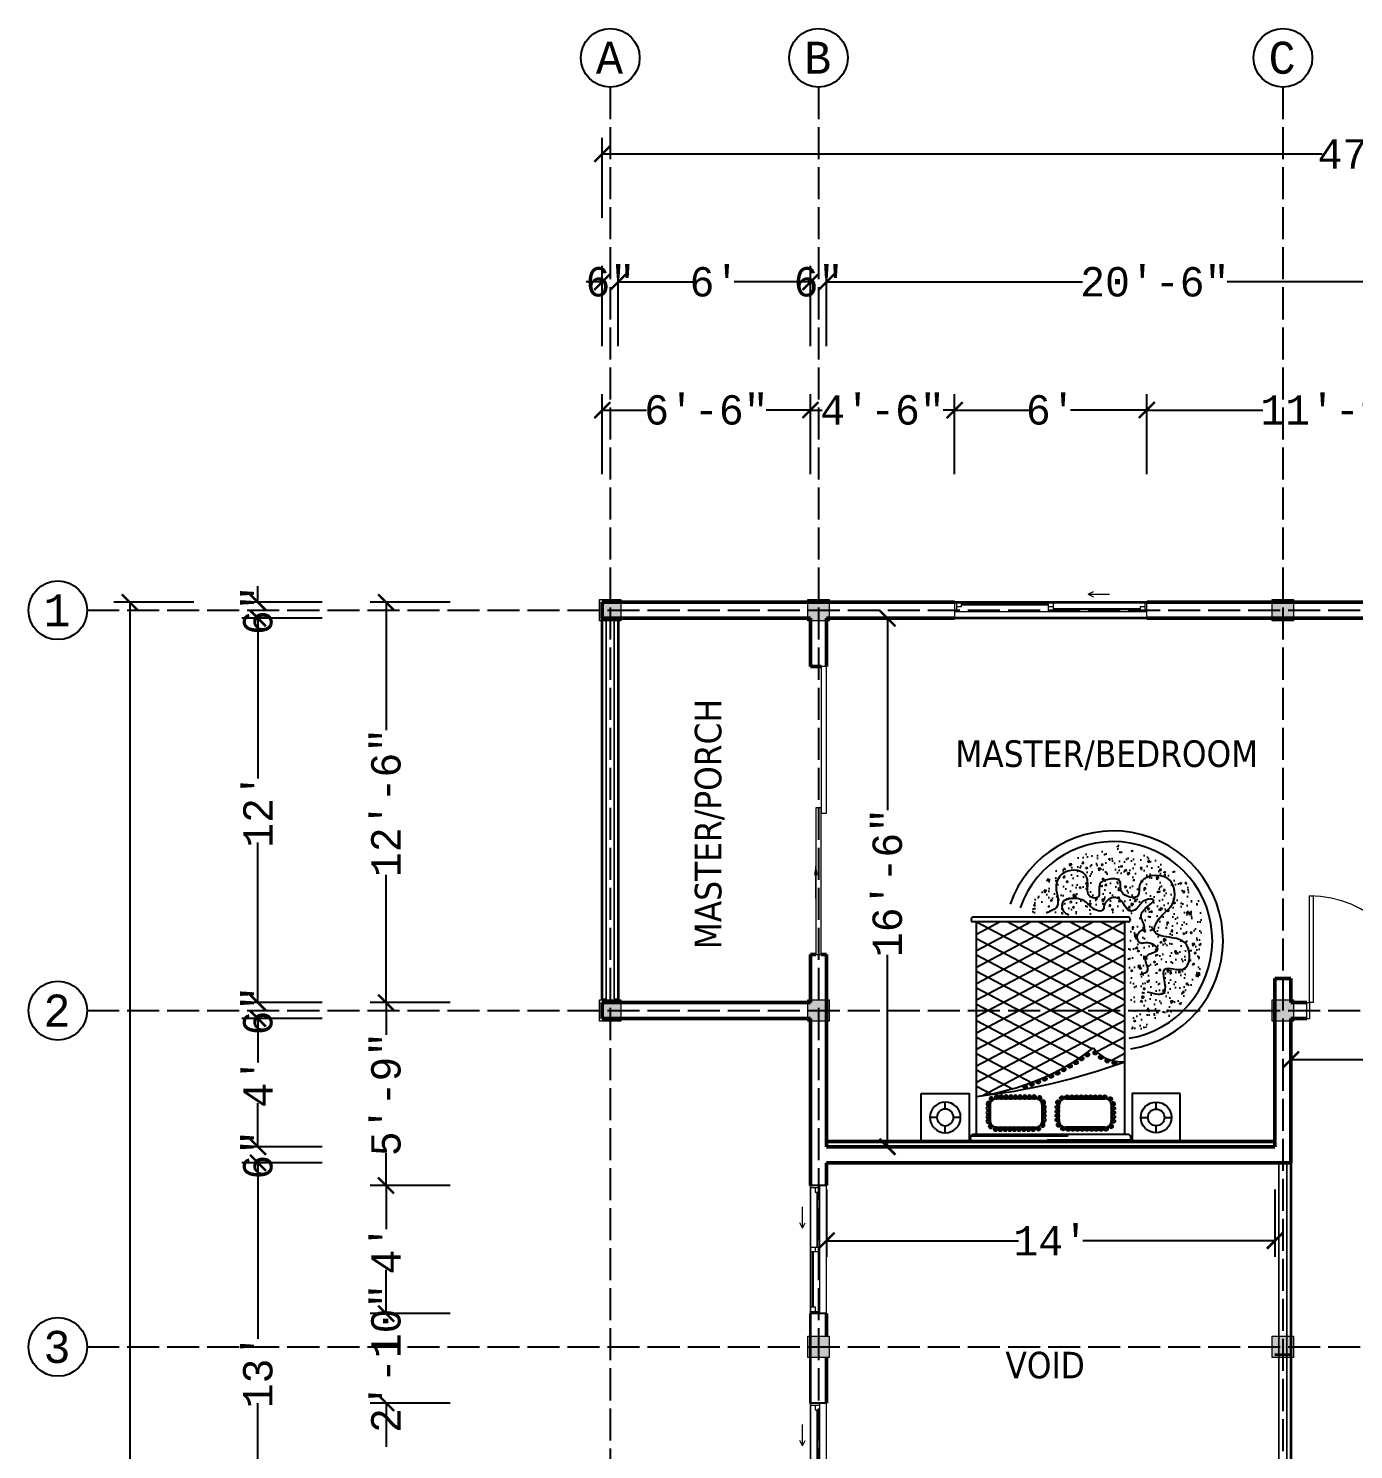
# Model space of a CAD drawing. Header units: inches. Extents: x 8351 to 42256, y 21052 to 33437.
# Drawn here: x 41262 to 41759, y 32903 to 33436 of the extents above; entities that cross this region are included whole.
import ezdxf

# ---------------------------------------------------------------- set-up
doc = ezdxf.new("R2010")
doc.units = ezdxf.units.IN
doc.header["$MEASUREMENT"] = 0
doc.linetypes.add('ACAD_ISO02W100', pattern=[15, 12, -3])
for name, color, linetype, lineweight in [('A-COLS', 52, 'Continuous', 9), ('A-DETL-GENF', 92, 'Continuous', 9), ('A-DIM', 7, 'Continuous', 25), ('A-DOOR', 10, 'Continuous', 13), ('A-DOOR-FRAM', 31, 'Continuous', 20), ('A-FLOR-HRAL', 11, 'Continuous', 9), ('A-GLAZ', 160, 'Continuous', 13), ('A-TEXT', 7, 'Continuous', 25), ('A-WALL', 7, 'Continuous', 35)]:
    doc.layers.add(name, color=color, linetype=linetype, lineweight=lineweight)
doc.layers.add('A-FUNTURE', color=241, linetype='Continuous')
doc.layers.add('A-G-BEAM', color=8, linetype='ACAD_ISO02W100')
doc.styles.add('PDF Tahoma', font='tahoma.ttf')
doc.styles.get("Standard").update_dxf_attribs({"font": 'consolab.ttf', "height": 11})
doc.dimstyles.get("Standard").update_dxf_attribs({"dimtxt": 11, "dimasz": 6, "dimexe": 6, "dimexo": 16, "dimgap": 0.09, "dimtad": 0, "dimdec": 0, "dimzin": 0, "dimdsep": 46, "dimlunit": 4, "dimtxsty": 'Standard', "dimblk": 'ARCHTICK', "dimcen": 0.09, "dimclrd": 256, "dimclre": 256, "dimclrt": 256, "dimadec": 0, "dimazin": 0, "dimtfac": 1, "dimtdec": 0, "dimtix": 1, "dimtofl": 0, "dimtmove": 0, "dimatfit": 2, "dimldrblk": 'ARCHTICK', "dimfxl": 1, "dimtolj": 1, "dimtzin": 0, "dimlwd": -1, "dimlwe": -1, "dimarcsym": 0})

# ---------------------------------------------------------------- blocks, each defined once
blk = doc.blocks.new('M_Door-Interior-Single-6_Panel-Wood - M_Door-Interior-Single-6_Panel-Wood-V3-D-FIRST-FLOOR')
at = {"layer": 'A-DOOR', "lineweight": 20}
for p, q in [((18.62, -2.88), (20, -2.88)), ((18.62, -42.88), (18.62, -2.88)), ((20, -2.88), (20, -42.88)), ((20, -42.88), (18.62, -42.88))]:
    blk.add_line(p, q, dxfattribs=at)
at = {"layer": 'A-DOOR', "lineweight": 9}
blk.add_arc((20, -2.88), 40, 180, 270, dxfattribs=at)
at = {"layer": 'A-DOOR-FRAM'}
for p, q in [((-20.98, 3.13), (-20, 3.13)), ((-20.98, -2.88), (-20.98, 3.13)), ((-20, 3.13), (-20, -2.88)), ((20, 3.13), (20.98, 3.13)), ((20, -2.88), (20, 3.13)), ((20.98, 3.13), (20.98, -2.88)), ((-20, -2.88), (-20.98, -2.88)), ((20.98, -2.88), (20, -2.88))]:
    blk.add_line(p, q, dxfattribs=at)
blk = doc.blocks.new('M_Door-Double-Sliding - 1700 x 2000mm 2-339915-D-FIRST-FLOOR')
at = {"layer": 'A-DETL-GENF', "lineweight": 13}
blk.add_hatch(color=256, dxfattribs=at).paths.add_polyline_path([(24.01, 4.53), (21, 4), (24.01, 3.47)], flags=0)
at = {"layer": 'A-DETL-GENF'}
for p, q in [((24.01, 4.53), (21, 4)), ((33, 4), (21, 4)), ((21, 4), (24.01, 3.47)), ((24.01, 3.47), (24.01, 4.53))]:
    blk.add_line(p, q, dxfattribs=at)
at = {"layer": 'A-DOOR', "lineweight": 20}
for p, q in [((0.98, 8), (-54, 8)), ((-54, 8), (-54, 6.03)), ((-54, 6.03), (0.98, 6.03)), ((54, 6.03), (-0.98, 6.03)), ((-0.98, 6.03), (-0.98, 4.06)), ((0.98, 6.03), (0.98, 8)), ((54, 4.06), (54, 6.03)), ((-0.98, 4.06), (54, 4.06))]:
    blk.add_line(p, q, dxfattribs=at)
blk = doc.blocks.new('M_Window-Sliding-Double - 1500 x 1200mm 8-340021-D-FIRST-FLOOR')
at = {"layer": 'A-GLAZ'}
for p, q in [((14, 5.85), (16, 6.85)), ((14, 5.85), (16, 4.85)), ((14, 5.85), (22, 5.85)), ((36, 2.85), (-36, 2.85)), ((-36, -3.15), (36, -3.15))]:
    blk.add_line(p, q, dxfattribs=at)
at = {"layer": 'A-GLAZ', "lineweight": 20}
for p, q in [((-36, 2.85), (-36, -3.15)), ((-36, 2.85), (-33.5, 2.85)), ((-35.25, 2.85), (-35.25, -0.65)), ((-33.5, 1.1), (-35.25, 1.1)), ((-33.5, 2.85), (-33.5, 1.1)), ((-0.875, -0.65), (-0.875, 2.85)), ((-0.875, 2.85), (0.875, 2.85)), ((0.875, 1.1), (-0.875, 1.1)), ((0.875, 2.85), (0.875, -0.65)), ((33.5, 1.1), (33.5, -0.65)), ((35.25, 1.1), (33.5, 1.1)), ((35.25, 2.85), (36, 2.85)), ((35.25, 2.85), (35.25, -0.65)), ((36, -3.15), (36, 2.85)), ((-36, -0.65), (-35.25, -0.65)), ((-0.875, -0.65), (0.875, -0.65)), ((33.5, -0.65), (36, -0.65))]:
    blk.add_line(p, q, dxfattribs=at)
at = {"layer": 'A-GLAZ', "lineweight": 9}
for p, q in [((-33.5, 2.85), (-0.875, 2.85)), ((0.875, 2.85), (35.25, 2.85)), ((-35.25, -0.65), (-0.875, -0.65)), ((0.875, -0.65), (33.5, -0.65))]:
    blk.add_line(p, q, dxfattribs=at)
at = {"layer": 'A-GLAZ', "lineweight": 30}
for p, q in [((-33.5, 1.975), (-0.875, 1.975)), ((0.875, 0.225), (33.5, 0.225))]:
    blk.add_line(p, q, dxfattribs=at)
blk = doc.blocks.new('Top Rail Type - Top Rail_Internal_-340200-D-FIRST-FLOOR')
at = {"layer": 'A-FLOR-HRAL'}
for p, q in [((-304.86, 368.38), (-304.86, 210.88)), ((-301.86, 207.88), (-301.86, 368.38)), ((-304.86, 210.88), (-387.36, 210.88)), ((-387.36, 207.88), (-301.86, 207.88))]:
    blk.add_line(p, q, dxfattribs=at)
blk.add_open_spline([(-301.86, 207.88), (-301.86, 207.88), (-301.88, 207.9), (-301.98, 208), (-302.11, 208.13), (-302.24, 208.26), (-302.35, 208.37), (-302.47, 208.5), (-302.6, 208.63), (-302.74, 208.77), (-302.89, 208.92), (-303.04, 209.07), (-303.2, 209.22), (-303.36, 209.38), (-303.51, 209.54), (-303.67, 209.69), (-303.82, 209.84), (-303.97, 209.99), (-304.11, 210.13), (-304.24, 210.26), (-304.36, 210.39), (-304.47, 210.5), (-304.6, 210.63), (-304.74, 210.76), (-304.83, 210.86), (-304.86, 210.88), (-304.86, 210.88)], degree=3, knots=[0, 0, 0, 0, 0.066667, 0.133333, 0.2, 0.233333, 0.266667, 0.3, 0.333333, 0.366667, 0.4, 0.433333, 0.466667, 0.5, 0.533333, 0.566667, 0.6, 0.633333, 0.666667, 0.7, 0.733333, 0.766667, 0.8, 0.866667, 0.933333, 1, 1, 1, 1], dxfattribs=at)
blk = doc.blocks.new('Top Rail Type - Top Rail_Internal_-V5-D-FIRST-FLOOR')
at = {"layer": 'A-FLOR-HRAL'}
for p, q in [((-304.88, 210.9), (-304.88, 368.38)), ((-301.83, 207.86), (-301.83, 368.38)), ((-387.36, 210.9), (-304.88, 210.9)), ((-387.36, 207.86), (-301.83, 207.86))]:
    blk.add_line(p, q, dxfattribs=at)
blk = doc.blocks.new('Top Rail Type - Top Rail_Internal_-340793-D-FIRST-FLOOR')
at = {"layer": 'A-FLOR-HRAL'}
for p, q in [((-556.86, 572.38), (-556.86, 428.38)), ((-553.86, 428.38), (-553.86, 572.38))]:
    blk.add_line(p, q, dxfattribs=at)
blk = doc.blocks.new('Top Rail Type - Top Rail_Internal_-V6-D-FIRST-FLOOR')
at = {"layer": 'A-FLOR-HRAL'}
for p, q in [((-556.88, 428.38), (-556.88, 572.38)), ((-553.83, 428.38), (-553.83, 572.38))]:
    blk.add_line(p, q, dxfattribs=at)
blk = doc.blocks.new('L')
for centre, radius in [((0, 15), 15), ((0, 8), 7.51)]:
    blk.add_circle(centre, radius)
blk = doc.blocks.new('*E85')
for p, rotation in [((-459, 879), 50.16030275748668), ((-428, 896), 8.693462774751994), ((-103, 894), 339.266580008633), ((-76, 870), 297.7997400258982), ((-470, 701), 97.06632003453065), ((-454, 670), 138.5331600172653), ((-96, 663), 209.4268827661192), ((-73, 691), 250.8937227488539), ((146, 520), 22.35851998242707), ((197, 540), 20.60777259956183), ((-51, 425), 29.36150951388798), ((-3, 451), 27.61076213102283), ((46, 476), 25.86001474815761), ((96, 499), 24.10926736529229), ((-497, 339), 347.8222479572005), ((-445, 322), 335.8757408215989), ((-235, 306), 36.36449904534899), ((-191, 338), 34.61375166248375), ((-145, 368), 32.86300427961852), ((-98, 397), 31.11225689675329), ((-398, 295), 323.9292336859971), ((-357, 258), 311.9827265503954), ((-279, 273), 38.11524642821421)]:
    blk.add_blockref('L', p, dxfattribs=dict(rotation=rotation))
at = {"xscale": -1}
for p, rotation in [((68, 870), 62.20025997410173), ((94, 894), 20.73341999136698), ((419, 896), 351.3065372252481), ((450, 879), 309.8396972425134), ((65, 691), 109.106277251146), ((87, 663), 150.5731172338808), ((445, 670), 221.4668399827347), ((462, 701), 262.9336799654693)]:
    blk.add_blockref('L', p, dxfattribs=dict(at, rotation=rotation))
blk = doc.blocks.new('A$C788A0360')
at = {"linetype": 'Continuous'}
for p, q in [((225, 369, -343), (225, 303, -343)), ((147, 225, -343), (81, 225, -343)), ((225, 147, -343), (225, 81, -343)), ((369, 225, -343), (303, 225, -343))]:
    blk.add_line(p, q, dxfattribs=at)
at = {"linetype": 'Continuous', "elevation": -343}
blk.add_lwpolyline([(0, 0), (450, 0), (450, 450), (0, 450)], close=True, dxfattribs=at)
at = {"linetype": 'Continuous'}
for radius in [144, 77.8]:
    blk.add_circle((225, 225, -343), radius, dxfattribs=at)
blk = doc.blocks.new('M_Window-Sliding-Double - 1500 x 1200mm 3-331050-B-FLOOR-PLAN')
at = {"layer": 'A-GLAZ'}
for p, q in [((8, 5.85), (10, 6.85)), ((8, 5.85), (10, 4.85)), ((8, 5.85), (16, 5.85)), ((24, 2.85), (-24, 2.85)), ((-24, -3.15), (24, -3.15))]:
    blk.add_line(p, q, dxfattribs=at)
at = {"layer": 'A-GLAZ', "lineweight": 20}
for p, q in [((-24, 2.85), (-24, -3.15)), ((-24, 2.85), (-21.5, 2.85)), ((-23.25, 2.85), (-23.25, -0.65)), ((-21.5, 1.1), (-23.25, 1.1)), ((-21.5, 2.85), (-21.5, 1.1)), ((-0.875, -0.65), (-0.875, 2.85)), ((-0.875, 2.85), (0.875, 2.85)), ((0.875, 1.1), (-0.875, 1.1)), ((0.875, 2.85), (0.875, -0.65)), ((21.5, 1.1), (21.5, -0.65)), ((23.25, 1.1), (21.5, 1.1)), ((23.25, 2.85), (24, 2.85)), ((23.25, 2.85), (23.25, -0.65)), ((24, -3.15), (24, 2.85)), ((-24, -0.65), (-23.25, -0.65)), ((-0.875, -0.65), (0.875, -0.65)), ((21.5, -0.65), (24, -0.65))]:
    blk.add_line(p, q, dxfattribs=at)
at = {"layer": 'A-GLAZ', "lineweight": 9}
for p, q in [((-21.5, 2.85), (-0.875, 2.85)), ((0.875, 2.85), (23.25, 2.85)), ((-23.25, -0.65), (-0.875, -0.65)), ((0.875, -0.65), (21.5, -0.65))]:
    blk.add_line(p, q, dxfattribs=at)
at = {"layer": 'A-GLAZ', "lineweight": 30}
for p, q in [((-21.5, 1.975), (-0.875, 1.975)), ((0.875, 0.225), (21.5, 0.225))]:
    blk.add_line(p, q, dxfattribs=at)
blk = doc.blocks.new('_ArchTick')
at = {"color": 0, "linetype": 'ByBlock', "const_width": 0.15}
blk.add_lwpolyline([(-0.5, -0.5), (0.5, 0.5)], dxfattribs=at)
blk = doc.blocks.new('*D179')
at = {"layer": 'A-DIM', "transparency": 16777216}
for p, q in [((41735.2, 33053.72), (41735.2, 33055.44)), ((41807.2, 33053.72), (41807.2, 33055.44)), ((41735.2, 33049.44), (41763.84, 33049.44)), ((41807.2, 33049.44), (41778.56, 33049.44))]:
    blk.add_line(p, q, dxfattribs=at)
at = {"layer": 'Defpoints', "color": 0, "transparency": 16777216}
for p in [(41807.2, 33049.44), (41735.2, 33037.72), (41807.2, 33037.72)]:
    blk.add_point(p, dxfattribs=at)
at = {"layer": 'A-DIM', "transparency": 16777216, "xscale": 6, "yscale": 6, "zscale": 6, "rotation": 180}
blk.add_blockref('_ArchTick', (41735.2, 33049.44), dxfattribs=at)
at = {"layer": 'A-DIM', "transparency": 16777216, "xscale": 6, "yscale": 6, "zscale": 6}
blk.add_blockref('_ArchTick', (41807.2, 33049.44), dxfattribs=at)
at = {"layer": 'A-DIM', "transparency": 16777216, "insert": (41771.2, 33049.44), "char_height": 11, "attachment_point": 5}
blk.add_mtext("\\A1;6'", dxfattribs=at)
blk = doc.blocks.new('*D180')
at = {"layer": 'A-DIM', "transparency": 16777216}
for p, q in [((41569.2, 33214.72), (41578.04, 33214.72)), ((41584.04, 33214.72), (41584.04, 33142.8)), ((41584.04, 33016.72), (41584.04, 33088.64)), ((41569.2, 33016.72), (41578.04, 33016.72))]:
    blk.add_line(p, q, dxfattribs=at)
at = {"layer": 'Defpoints', "color": 0, "transparency": 16777216}
for p in [(41585.2, 33214.72), (41584.04, 33016.72), (41585.2, 33016.72)]:
    blk.add_point(p, dxfattribs=at)
at = {"layer": 'A-DIM', "transparency": 16777216, "xscale": 6, "yscale": 6, "zscale": 6}
for p, rotation in [((41584.04, 33214.72), 90), ((41584.04, 33016.72), 270)]:
    blk.add_blockref('_ArchTick', p, dxfattribs=dict(at, rotation=rotation))
at = {"layer": 'A-DIM', "transparency": 16777216, "insert": (41584.04, 33115.72), "char_height": 11, "attachment_point": 5, "rotation": 90}
blk.add_mtext('\\A1;16\'-6"', dxfattribs=at)
blk = doc.blocks.new('*D183')
at = {"layer": 'A-DIM', "transparency": 16777216}
for p, q in [((41561.2, 33000.72), (41561.2, 32975.52)), ((41729.2, 33000.72), (41729.2, 32975.52)), ((41561.2, 32981.52), (41633.17, 32981.52)), ((41729.2, 32981.52), (41657.23, 32981.52))]:
    blk.add_line(p, q, dxfattribs=at)
at = {"layer": 'Defpoints', "color": 0, "transparency": 16777216}
for p in [(41561.2, 33016.72), (41729.2, 33016.72), (41729.2, 32981.52)]:
    blk.add_point(p, dxfattribs=at)
at = {"layer": 'A-DIM', "transparency": 16777216, "xscale": 6, "yscale": 6, "zscale": 6, "rotation": 180}
blk.add_blockref('_ArchTick', (41561.2, 32981.52), dxfattribs=at)
at = {"layer": 'A-DIM', "transparency": 16777216, "xscale": 6, "yscale": 6, "zscale": 6}
blk.add_blockref('_ArchTick', (41729.2, 32981.52), dxfattribs=at)
at = {"layer": 'A-DIM', "transparency": 16777216, "insert": (41645.2, 32981.52), "char_height": 11, "attachment_point": 5}
blk.add_mtext("\\A1;14'", dxfattribs=at)

msp = doc.modelspace()

# ---------------------------------------------------------------- hatches: boundary and pattern name
at = {"layer": 'A-COLS'}
h = msp.add_hatch(color=1, dxfattribs=at)
h.dxf.hatch_style = 1
h.paths.add_polyline_path([(41484.2, 33213.72), (41484.2, 33221.72), (41476.2, 33221.72), (41476.2, 33213.72)])
h = msp.add_hatch(color=1, dxfattribs=at)
h.dxf.hatch_style = 1
h.paths.add_polyline_path([(41562.2, 33213.72), (41562.2, 33221.72), (41554.2, 33221.72), (41554.2, 33213.72)])
h = msp.add_hatch(color=1, dxfattribs=at)
h.dxf.hatch_style = 1
h.paths.add_polyline_path([(41736.2, 33213.72), (41736.2, 33221.72), (41728.2, 33221.72), (41728.2, 33213.72)])
h = msp.add_hatch(color=1, dxfattribs=at)
h.dxf.hatch_style = 1
h.paths.add_polyline_path([(41484.2, 33063.72), (41484.2, 33071.72), (41476.2, 33071.72), (41476.2, 33063.72)])
h = msp.add_hatch(color=1, dxfattribs=at)
h.dxf.hatch_style = 1
h.paths.add_polyline_path([(41562.2, 33063.72), (41562.2, 33071.72), (41554.2, 33071.72), (41554.2, 33063.72)])
h = msp.add_hatch(color=1, dxfattribs=at)
h.dxf.hatch_style = 1
h.paths.add_polyline_path([(41736.2, 33063.72), (41736.2, 33071.72), (41728.2, 33071.72), (41728.2, 33063.72)])
h = msp.add_hatch(color=1, dxfattribs=at)
h.dxf.hatch_style = 1
h.paths.add_polyline_path([(41562.2, 32937.72), (41562.2, 32945.72), (41554.2, 32945.72), (41554.2, 32937.72)])
h = msp.add_hatch(color=1, dxfattribs=at)
h.dxf.hatch_style = 1
h.paths.add_polyline_path([(41736.2, 32937.72), (41736.2, 32945.72), (41728.2, 32945.72), (41728.2, 32937.72)])
at = {"layer": 'A-FUNTURE', "ltscale": 120}
h = msp.add_hatch(dxfattribs=at)
h.set_pattern_fill('AR-CONC', color=256, scale=0.04, angle=-180, style=0)
h.set_pattern_definition([(230, (42165.828, 33477.199), (-7.287387, 0.637563), [0.762, -8.382]), (175, (42165.828, 33477.199), (1.40971, -7.642266), [0.6096, -6.7056]), (280.451, (42165.221, 33477.252), (-5.8777, -7.00467), [0.6476, -7.1236]), (226.1842, (42165.828, 33475.167), (-10.84316, 1.68169), [1.143, -12.573]), (276.6356, (42164.924, 33475.307), (-9.49617, -9.89702), [0.9714, -10.6854]), (171.184, (42165.828, 33475.167), (-9.49618, -9.897), [0.9144, -10.0584]), (201, (42164.812, 33475.675), (-6.064595, 4.09062), [0.762, -8.382]), (146, (42164.812, 33475.675), (-2.47208, -7.36752), [0.6096, -6.7056]), (251.4514, (42164.3066, 33476.0156), (-8.53666, -3.276914), [0.6476, -7.1236]), (217.5, (42165.828, 33477.1987), (-0.123544, -3.382202), [0, -6.62432, 0, -6.8072, 0, -6.731]), (187.5, (42165.828, 33477.1987), (-2.672787, -4.007223), [0, -3.88112, 0, -6.47192, 0, -2.5654]), (147.5, (42168.0937, 33477.1987), (-5.423624, 0.22915), [0, -2.54, 0, -7.9248, 0, -10.5156]), (137.5, (42169.1097, 33477.1987), (-5.925167, -1.01706), [0, -3.302, 0, -5.26288, 0, -7.4676])])
h.paths.add_polyline_path([(41675.7, 33059.15), (41689.95, 33065.27), (41696.92, 33073.55), (41702.22, 33082.49), (41702.38, 33105.16), (41698.24, 33113.44), (41689.13, 33122.37), (41671.06, 33129.66), (41655.48, 33126.35), (41645.87, 33119.56), (41636.92, 33107.64), (41636.92, 33104), (41679.51, 33103.84), (41677.19, 33100.86), (41673.71, 33096.72)])

# ---------------------------------------------------------------- linework, layer by layer
at = {"layer": 'A-COLS', "color": 7}
for points in [[(41476.2, 33221.72), (41484.2, 33221.72), (41484.2, 33213.72), (41476.2, 33213.72)], [(41554.2, 33221.72), (41562.2, 33221.72), (41562.2, 33213.72), (41554.2, 33213.72)], [(41728.2, 33221.72), (41736.2, 33221.72), (41736.2, 33213.72), (41728.2, 33213.72)], [(41476.2, 33071.72), (41484.2, 33071.72), (41484.2, 33063.72), (41476.2, 33063.72)], [(41554.2, 33071.72), (41562.2, 33071.72), (41562.2, 33063.72), (41554.2, 33063.72)], [(41728.2, 33071.72), (41736.2, 33071.72), (41736.2, 33063.72), (41728.2, 33063.72)], [(41554.2, 32945.72), (41562.2, 32945.72), (41562.2, 32937.72), (41554.2, 32937.72)], [(41728.2, 32945.72), (41736.2, 32945.72), (41736.2, 32937.72), (41728.2, 32937.72)]]:
    msp.add_lwpolyline(points, close=True, dxfattribs=at)
at = {"layer": 'A-DIM'}
for p, q in [((41477.2, 33364.72), (41477.2, 33394.72)), ((41477.2, 33388.72), (41746.85, 33388.72)), ((41477.2, 33316.72), (41477.2, 33346.72)), ((41483.2, 33316.72), (41483.2, 33346.72)), ((41483.2, 33316.72), (41483.2, 33346.72)), ((41555.2, 33316.72), (41555.2, 33346.72)), ((41555.2, 33316.72), (41555.2, 33346.72)), ((41561.2, 33316.72), (41561.2, 33346.72)), ((41561.2, 33316.72), (41561.2, 33346.72)), ((41477.2, 33340.72), (41471.2, 33340.72)), ((41483.2, 33340.72), (41489.2, 33340.72)), ((41483.2, 33340.72), (41511.84, 33340.72)), ((41555.2, 33340.72), (41526.56, 33340.72)), ((41555.2, 33340.72), (41549.2, 33340.72)), ((41561.2, 33340.72), (41567.2, 33340.72)), ((41561.2, 33340.72), (41657.15, 33340.72)), ((41807.2, 33340.72), (41711.25, 33340.72)), ((41477.2, 33268.72), (41477.2, 33298.72)), ((41555.2, 33268.72), (41555.2, 33298.72)), ((41555.2, 33268.72), (41555.2, 33298.72)), ((41609.2, 33268.72), (41609.2, 33298.72)), ((41609.2, 33268.72), (41609.2, 33298.72)), ((41681.2, 33268.72), (41681.2, 33298.72)), ((41681.2, 33268.72), (41681.2, 33298.72)), ((41477.2, 33292.72), (41493.79, 33292.72)), ((41555.2, 33292.72), (41538.61, 33292.72)), ((41555.2, 33292.72), (41559.54, 33292.72)), ((41609.2, 33292.72), (41604.86, 33292.72)), ((41609.2, 33292.72), (41637.84, 33292.72)), ((41681.2, 33292.72), (41652.56, 33292.72)), ((41681.2, 33292.72), (41724.62, 33292.72)), ((41348.2, 33220.72), (41348.2, 33226.72)), ((41324.2, 33220.72), (41294.2, 33220.72)), ((41300.2, 33220.72), (41300.2, 32884.57)), ((41372.2, 33220.72), (41342.2, 33220.72)), ((41420.2, 33220.72), (41390.2, 33220.72)), ((41396.2, 33220.72), (41396.2, 33172.8)), ((41372.2, 33214.72), (41342.2, 33214.72)), ((41372.2, 33214.72), (41342.2, 33214.72)), ((41348.2, 33214.72), (41348.2, 33154.75)), ((41348.2, 33214.72), (41348.2, 33208.72)), ((41348.2, 33070.72), (41348.2, 33130.69)), ((41396.2, 33070.72), (41396.2, 33118.64)), ((41348.2, 33070.72), (41348.2, 33076.72)), ((41372.2, 33070.72), (41342.2, 33070.72)), ((41372.2, 33070.72), (41342.2, 33070.72)), ((41420.2, 33070.72), (41390.2, 33070.72)), ((41420.2, 33070.72), (41390.2, 33070.72)), ((41396.2, 33070.72), (41396.2, 33058.64)), ((41372.2, 33064.72), (41342.2, 33064.72)), ((41372.2, 33064.72), (41342.2, 33064.72)), ((41348.2, 33064.72), (41348.2, 33048.33)), ((41348.2, 33064.72), (41348.2, 33058.72)), ((41348.2, 33016.72), (41348.2, 33033.11)), ((41348.2, 33016.72), (41348.2, 33022.72)), ((41372.2, 33016.72), (41342.2, 33016.72)), ((41372.2, 33016.72), (41342.2, 33016.72)), ((41396.2, 33002.22), (41396.2, 33014.3)), ((41372.2, 33010.72), (41342.2, 33010.72)), ((41372.2, 33010.72), (41342.2, 33010.72)), ((41348.2, 33010.72), (41348.2, 32944.75)), ((41348.2, 33010.72), (41348.2, 33004.72)), ((41420.2, 33002.22), (41390.2, 33002.22)), ((41420.2, 33002.22), (41390.2, 33002.22)), ((41396.2, 33002.22), (41396.2, 32985.83)), ((41561.2, 33002.22), (41555.2, 33002.22)), ((41396.2, 32954.22), (41396.2, 32970.61)), ((41396.2, 32954.22), (41396.2, 32960.22)), ((41420.2, 32954.22), (41390.2, 32954.22)), ((41420.2, 32954.22), (41390.2, 32954.22)), ((41561.2, 32954.22), (41555.2, 32954.22)), ((41348.2, 32854.72), (41348.2, 32920.69)), ((41420.2, 32920.72), (41390.2, 32920.72)), ((41420.2, 32920.72), (41390.2, 32920.72)), ((41396.2, 32920.72), (41396.2, 32904.33)), ((41396.2, 32920.72), (41396.2, 32914.72)), ((41561.2, 32920.72), (41555.2, 32920.72))]:
    msp.add_line(p, q, dxfattribs=at)
at = {"layer": 'A-FUNTURE', "ltscale": 120}
for p, q in [((41674.39, 33102.72), (41616.01, 33102.72)), ((41674.39, 33100.94), (41616.01, 33100.94)), ((41617.36, 33021.38), (41617.36, 33100.94)), ((41637.93, 33100.94), (41617.36, 33090.09)), ((41672.95, 33100.94), (41617.36, 33071.62)), ((41661.28, 33100.94), (41617.36, 33077.78)), ((41649.6, 33100.94), (41617.36, 33083.93)), ((41626.25, 33100.94), (41617.36, 33096.25)), ((41617.45, 33100.94), (41673.04, 33071.62)), ((41629.12, 33100.94), (41673.04, 33077.78)), ((41640.8, 33100.94), (41673.04, 33083.93)), ((41652.47, 33100.94), (41673.04, 33090.09)), ((41664.15, 33100.94), (41673.04, 33096.25)), ((41672.95, 33021.38), (41672.95, 33100.94)), ((41672.95, 33094.78), (41617.36, 33065.46)), ((41617.45, 33094.78), (41673.04, 33065.46)), ((41672.95, 33088.62), (41617.36, 33059.3)), ((41672.95, 33088.62), (41617.36, 33059.3)), ((41617.45, 33088.62), (41673.04, 33059.3)), ((41617.45, 33088.62), (41673.04, 33059.3)), ((41672.95, 33082.46), (41617.36, 33053.14)), ((41672.95, 33082.46), (41617.36, 33053.14)), ((41617.45, 33082.46), (41673.04, 33053.14)), ((41617.45, 33082.46), (41673.04, 33053.14)), ((41672.95, 33076.31), (41617.36, 33046.98)), ((41617.45, 33076.31), (41660.81, 33053.44)), ((41672.95, 33070.15), (41617.36, 33040.83)), ((41617.45, 33070.15), (41655.84, 33049.9)), ((41617.45, 33063.99), (41650.43, 33046.59)), ((41672.95, 33063.99), (41619.84, 33035.97)), ((41617.45, 33057.83), (41644.52, 33043.55)), ((41672.95, 33057.83), (41662.48, 33052.31)), ((41617.45, 33051.67), (41638.04, 33040.81)), ((41672.95, 33051.67), (41668.04, 33049.08)), ((41617.36, 33045.56), (41630.87, 33038.43)), ((41617.36, 33039.4), (41622.85, 33036.51)), ((41639.54, 33034.68), (41624.95, 33034.68)), ((41650.86, 33034.68), (41665.45, 33034.68)), ((41622.52, 33032.46), (41622.52, 33026.23)), ((41641.97, 33026.23), (41641.97, 33032.46)), ((41648.43, 33026.23), (41648.43, 33032.46)), ((41667.89, 33032.46), (41667.89, 33026.23)), ((41624.95, 33024.01), (41639.54, 33024.01)), ((41665.45, 33024.01), (41650.86, 33024.01)), ((41651.74, 33020.64), (41615.29, 33020.64)), ((41674.39, 33021.38), (41616.01, 33021.38)), ((41674.39, 33018.72), (41616.01, 33018.72)), ((41674.97, 33019.14), (41643.89, 33019.14))]:
    msp.add_line(p, q, dxfattribs=at)
for radius in [41.07, 37.07]:
    msp.add_arc((41668.69, 33093.97), radius, 279.2095, 160.5943, dxfattribs=at)
for centre, major_axis, start_param, end_param in [((41616.39, 33101.83), (-1.05, 0), 5.087261, 7.479109), ((41674.01, 33101.83), (-1.05, 0), 1.945669, 4.337516), ((41604.68, 33114.49), (87.27, 0), -1.425017, -0.865886), ((41671.88, 33060.23), (-12.79, 0), 0.586446, 1.654692), ((41590.55, 33237.34), (222.44, 0), -1.449949, -1.191271), ((41624.95, 33032.46), (2.43, 0), 1.570796, 3.141593), ((41639.54, 33032.46), (2.43, 0), 0, 1.570796), ((41650.86, 33032.46), (-2.43, 0), 4.712389, 6.283185), ((41665.45, 33032.46), (2.43, 0), 0, 1.570796), ((41624.95, 33026.23), (-2.43, 0), 0, 1.570796), ((41639.54, 33026.23), (-2.43, 0), 1.570796, 3.141593), ((41650.86, 33026.23), (2.43, 0), 3.141593, 4.712389), ((41665.45, 33026.23), (-2.43, 0), 1.570796, 3.141593), ((41616.7, 33020.05), (1.62, 0), 2.013311, 4.269875), ((41673.7, 33020.05), (-1.62, 0), 2.013311, 4.269875)]:
    msp.add_ellipse(centre, major_axis=major_axis, ratio=0.913573, start_param=start_param, end_param=end_param, dxfattribs=at)
for points in [[(41681.33, 33074.75), (41687.9, 33074.75), (41687.9, 33083.27), (41694.89, 33083.27), (41696.21, 33092.22), (41690.52, 33095.06), (41684.18, 33097.24), (41686.8, 33103.36), (41690.74, 33107.51), (41689.21, 33117.12), (41678.49, 33114.71), (41677.84, 33110.78), (41671.71, 33112.31), (41671.06, 33116.24), (41666.68, 33116.9), (41663.62, 33115.15), (41662.75, 33110.13), (41660.12, 33110.35), (41659.03, 33116.24), (41658.15, 33118.64), (41649.41, 33118.86), (41647.22, 33114.06), (41647.88, 33109.47), (41647.22, 33106.2), (41645.25, 33105.1), (41643.5, 33104.23)], [(41678.71, 33081.3), (41681.55, 33082.83), (41680.68, 33087.2), (41683.3, 33089.38), (41685.27, 33090.47), (41681.55, 33093.09), (41678.71, 33093.09), (41677.84, 33096.37), (41680.24, 33098.77), (41679.15, 33102.48), (41681.33, 33106.63), (41683.74, 33109.25), (41680.46, 33109.04), (41677.18, 33105.76), (41674.77, 33105.1), (41672.37, 33107.94), (41669.31, 33110.13), (41665.15, 33106.85), (41664.72, 33105.32), (41662.31, 33105.32), (41658.15, 33108.6), (41652.91, 33109.69), (41649.63, 33108.16), (41650.5, 33104.45), (41652.03, 33103.58)]]:
    msp.add_spline(points, degree=3, dxfattribs=at)
at = {"layer": 'A-G-BEAM'}
for p, q in [((41480.2, 33413.72), (41480.2, 32332.72)), ((41558.2, 33413.72), (41558.2, 32332.72)), ((41732.2, 33413.72), (41732.2, 33124.72)), ((41284.2, 33217.72), (42234.2, 33217.72)), ((41732.2, 33124.72), (41732.2, 32332.72)), ((41284.2, 33067.72), (42234.2, 33067.72)), ((41284.2, 32941.72), (42234.2, 32941.72))]:
    msp.add_line(p, q, dxfattribs=at)
at = {"layer": 'A-G-BEAM', "color": 7, "linetype": 'Continuous'}
for centre in [(41480.2, 33424.72), (41558.2, 33424.72), (41732.2, 33424.72), (41273.2, 33217.72), (41273.2, 33067.72), (41273.2, 32941.72)]:
    msp.add_circle(centre, 11, dxfattribs=at)
at = {"layer": 'A-WALL', "lineweight": 50}
for p, q in [((41609.2, 33220.72), (41477.2, 33220.72)), ((41477.2, 33220.72), (41477.2, 33214.72)), ((41822.2, 33220.72), (41681.2, 33220.72)), ((41477.2, 33214.72), (41555.2, 33214.72)), ((41555.2, 33214.72), (41555.2, 33196.72)), ((41561.2, 33196.72), (41561.2, 33214.72)), ((41561.2, 33214.72), (41609.2, 33214.72)), ((41681.2, 33214.72), (41807.2, 33214.72)), ((41555.2, 33196.72), (41559.23, 33196.72)), ((41557.26, 33088.72), (41555.2, 33088.72)), ((41555.2, 33088.72), (41555.2, 33070.72)), ((41561.2, 33088.72), (41559.23, 33088.72)), ((41561.2, 33016.72), (41561.2, 33088.72)), ((41735.2, 33079.72), (41729.2, 33079.72)), ((41729.2, 33079.72), (41729.2, 33016.72)), ((41735.2, 33070.72), (41735.2, 33079.72)), ((41555.2, 33070.72), (41477.2, 33070.72)), ((41477.2, 33070.72), (41477.2, 33064.72)), ((41741.22, 33070.72), (41735.2, 33070.72)), ((41477.2, 33064.72), (41555.2, 33064.72)), ((41555.2, 33064.72), (41555.2, 33002.22)), ((41735.2, 33010.72), (41735.2, 33064.72)), ((41735.2, 33064.72), (41741.22, 33064.72)), ((41729.2, 33018.72), (41561.2, 33018.72)), ((41729.2, 33016.72), (41561.2, 33016.72)), ((41561.2, 33010.72), (41735.2, 33010.72)), ((41561.2, 33002.22), (41561.2, 33010.72)), ((41561.2, 32945.72), (41561.2, 32954.22)), ((41561.2, 32920.72), (41561.2, 32937.72))]:
    msp.add_line(p, q, dxfattribs=at)
at = {"layer": 'A-WALL'}
for p, q in [((41609.2, 33220.72), (41924.2, 33220.72)), ((41477.2, 33071.72), (41477.2, 33214.72)), ((41483.2, 33214.72), (41483.2, 33070.72)), ((41681.2, 33214.72), (41609.2, 33214.72)), ((41478.68, 33071.72), (41477.2, 33071.72)), ((41483.2, 33071.72), (41481.72, 33071.72)), ((41735.2, 33010.72), (41735.2, 32848.72)), ((41555.2, 32920.72), (41555.2, 32954.22)), ((41735.2, 32938.72), (41729.2, 32938.72))]:
    msp.add_line(p, q, dxfattribs=at)

# ---------------------------------------------------------------- block references
at = {"layer": 'A-DIM', "xscale": 6, "yscale": 6, "zscale": 6}
for p, rotation in [((41477.2, 33388.72), 180), ((41483.2, 33340.72), 180), ((41483.2, 33340.72), 180), ((41561.2, 33340.72), 180), ((41561.2, 33340.72), 180), ((41477.2, 33292.72), 180), ((41555.2, 33292.72), 180), ((41609.2, 33292.72), 180), ((41681.2, 33292.72), 180), ((41300.2, 33220.72), 90), ((41348.2, 33220.72), 270), ((41396.2, 33220.72), 90), ((41348.2, 33214.72), 90), ((41348.2, 33214.72), 90), ((41348.2, 33070.72), 270), ((41348.2, 33070.72), 270), ((41396.2, 33070.72), 90), ((41396.2, 33070.72), 270), ((41348.2, 33064.72), 90), ((41348.2, 33064.72), 90), ((41348.2, 33016.72), 270), ((41348.2, 33016.72), 270), ((41348.2, 33010.72), 90), ((41348.2, 33010.72), 90), ((41396.2, 33002.22), 90), ((41396.2, 33002.22), 270), ((41396.2, 32954.22), 270), ((41396.2, 32954.22), 270), ((41396.2, 32920.72), 90), ((41396.2, 32920.72), 90)]:
    msp.add_blockref('_ArchTick', p, dxfattribs=dict(at, rotation=rotation))
for p in [(41477.2, 33340.72), (41555.2, 33340.72), (41555.2, 33340.72), (41555.2, 33292.72), (41609.2, 33292.72), (41681.2, 33292.72)]:
    msp.add_blockref('_ArchTick', p, dxfattribs=at)
at = {"layer": 'A-DOOR'}
for name, p, rotation in [('M_Door-Double-Sliding - 1700 x 2000mm 2-339915-D-FIRST-FLOOR', (41553.2, 33142.72), 269.9999999999999), ('M_Door-Interior-Single-6_Panel-Wood - M_Door-Interior-Single-6_Panel-Wood-V3-D-FIRST-FLOOR', (41762.2, 33067.84), 180)]:
    msp.add_blockref(name, p, dxfattribs=dict(at, rotation=rotation))
at = {"layer": 'A-FLOR-HRAL'}
for name in ['Top Rail Type - Top Rail_Internal_-V6-D-FIRST-FLOOR', 'Top Rail Type - Top Rail_Internal_-340793-D-FIRST-FLOOR', 'Top Rail Type - Top Rail_Internal_-340200-D-FIRST-FLOOR', 'Top Rail Type - Top Rail_Internal_-V5-D-FIRST-FLOOR']:
    msp.add_blockref(name, (42035.56, 32642.34), dxfattribs=at)
at = {"layer": 'A-FUNTURE', "ltscale": 120, "zscale": 0.04}
for name, p, xscale, yscale, rotation in [('*E85', (41644.99, 33063.88), 0.04864904047065029, 0.04444444444444445, 180), ('A$C788A0360', (41596.7, 33036.72, 13.71), -0.04, 0.04, 180), ('A$C788A0360', (41693.7, 33036.72, 13.71), 0.04, 0.04, 180), ('L', (41648.43, 33031.59), 0.04444444444444445, 0.04864904047065029, 89.99999999999997), ('L', (41648.43, 33029.98), 0.04444444444444445, 0.04864904047065029, 89.99999999999997), ('L', (41648.43, 33028.37), 0.04444444444444445, 0.04864904047065029, 89.99999999999997), ('L', (41648.43, 33026.76), 0.04444444444444445, 0.04864904047065029, 89.99999999999997), ('L', (41667.89, 33031.12), 0.04444444444444445, 0.04864904047065029, 270), ('L', (41667.89, 33029.51), 0.04444444444444445, 0.04864904047065029, 270), ('L', (41667.89, 33027.91), 0.04444444444444445, 0.04864904047065029, 270), ('L', (41651.74, 33024.01), 0.04864904047065029, 0.04444444444444445, 180), ('L', (41653.5, 33024.01), 0.04864904047065029, 0.04444444444444445, 180), ('L', (41655.26, 33024.01), 0.04864904047065029, 0.04444444444444445, 180), ('L', (41657.02, 33024.01), 0.04864904047065029, 0.04444444444444445, 180), ('L', (41658.78, 33024.01), 0.04864904047065029, 0.04444444444444445, 180), ('L', (41660.54, 33024.01), 0.04864904047065029, 0.04444444444444445, 180), ('L', (41662.3, 33024.01), 0.04864904047065029, 0.04444444444444445, 180), ('L', (41664.06, 33024.01), 0.04864904047065029, 0.04444444444444445, 180), ('L', (41667.89, 33026.3), 0.04444444444444445, 0.04864904047065029, 270)]:
    msp.add_blockref(name, p, dxfattribs=dict(at, xscale=xscale, yscale=yscale, rotation=rotation))
at = {"layer": 'A-FUNTURE', "ltscale": 120, "extrusion": (0, 0, -1), "xscale": 0.04864904047065029, "yscale": 0.04444444444444445, "zscale": -0.04}
for p in [(-41624.95, 33034.68), (-41626.71, 33034.68), (-41628.47, 33034.68), (-41630.23, 33034.68), (-41631.99, 33034.68), (-41633.75, 33034.68), (-41635.51, 33034.68), (-41637.27, 33034.68), (-41639.03, 33034.68)]:
    msp.add_blockref('L', p, dxfattribs=at)
at = {"layer": 'A-FUNTURE', "ltscale": 120, "xscale": 0.04864904047065029, "yscale": 0.04444444444444445, "zscale": 0.04}
for p in [(41651.37, 33034.68), (41653.13, 33034.68), (41654.89, 33034.68), (41656.65, 33034.68), (41658.41, 33034.68), (41660.17, 33034.68), (41661.93, 33034.68), (41663.69, 33034.68), (41665.45, 33034.68)]:
    msp.add_blockref('L', p, dxfattribs=at)
at = {"layer": 'A-FUNTURE', "ltscale": 120, "extrusion": (0, 0, -1), "zscale": -0.04}
for p, xscale, yscale, rotation in [((-41622.52, 33031.12), 0.04444444444444445, 0.04864904047065029, 270), ((-41622.52, 33029.51), 0.04444444444444445, 0.04864904047065029, 270), ((-41622.52, 33027.91), 0.04444444444444445, 0.04864904047065029, 270), ((-41641.97, 33031.59), 0.04444444444444445, 0.04864904047065029, 90.00000000000001), ((-41641.97, 33029.98), 0.04444444444444445, 0.04864904047065029, 90.00000000000001), ((-41641.97, 33028.37), 0.04444444444444445, 0.04864904047065029, 90.00000000000001), ((-41641.97, 33026.76), 0.04444444444444445, 0.04864904047065029, 90.00000000000001), ((-41622.52, 33026.3), 0.04444444444444445, 0.04864904047065029, 270), ((-41626.34, 33024.01), 0.04864904047065029, 0.04444444444444445, 180), ((-41628.1, 33024.01), 0.04864904047065029, 0.04444444444444445, 180), ((-41629.86, 33024.01), 0.04864904047065029, 0.04444444444444445, 180), ((-41631.62, 33024.01), 0.04864904047065029, 0.04444444444444445, 180), ((-41633.38, 33024.01), 0.04864904047065029, 0.04444444444444445, 180), ((-41635.14, 33024.01), 0.04864904047065029, 0.04444444444444445, 180), ((-41636.9, 33024.01), 0.04864904047065029, 0.04444444444444445, 180), ((-41638.66, 33024.01), 0.04864904047065029, 0.04444444444444445, 180)]:
    msp.add_blockref('L', p, dxfattribs=dict(at, xscale=xscale, yscale=yscale, rotation=rotation))
at = {"layer": 'A-GLAZ'}
msp.add_blockref('M_Window-Sliding-Double - 1500 x 1200mm 8-340021-D-FIRST-FLOOR', (41645.2, 33217.87), dxfattribs=at)
at = {"layer": 'A-GLAZ', "rotation": 89.99999999999991}
for p in [(41558.05, 32978.22), (41558.05, 32896.72)]:
    msp.add_blockref('M_Window-Sliding-Double - 1500 x 1200mm 3-331050-B-FLOOR-PLAN', p, dxfattribs=at)

# ---------------------------------------------------------------- texts
at = {"layer": 'A-DIM', "char_height": 11, "attachment_point": 5}
for s, insert in [("\\A1;47'", (41759.2, 33388.72)), ('\\A1;6"', (41480.2, 33340.72)), ("\\A1;6'", (41519.2, 33340.72)), ('\\A1;6"', (41558.2, 33340.72)), ('\\A1;20\'-6"', (41684.2, 33340.72)), ('\\A1;6\'-6"', (41516.2, 33292.72)), ('\\A1;4\'-6"', (41582.2, 33292.72)), ("\\A1;6'", (41645.2, 33292.72)), ('\\A1;11\'-9"', (41751.7, 33292.72))]:
    msp.add_mtext(s, dxfattribs=dict(at, insert=insert))
at = {"layer": 'A-DIM', "char_height": 11, "attachment_point": 5, "rotation": 90}
for s, insert in [('\\A1;6"', (41348.2, 33217.72)), ('\\A1;12\'-6"', (41396.2, 33145.72)), ("\\A1;12'", (41348.2, 33142.72)), ('\\A1;6"', (41348.2, 33067.72)), ('\\A1;5\'-9"', (41396.2, 33036.47)), ("\\A1;4'", (41348.2, 33040.72)), ('\\A1;6"', (41348.2, 33013.72)), ("\\A1;4'", (41396.2, 32978.22)), ('\\A1;2\'-10"', (41396.2, 32937.47)), ("\\A1;13'", (41348.2, 32932.72))]:
    msp.add_mtext(s, dxfattribs=dict(at, insert=insert))
at = {"layer": 'A-G-BEAM', "color": 7, "char_height": 12, "attachment_point": 1}
for s, insert in [('A ', (41474.81, 33430.74)), ('B ', (41552.81, 33430.74)), ('C ', (41726.81, 33430.74)), ('1 ', (41267.81, 33223.74)), ('2 ', (41267.81, 33073.74)), ('3 ', (41267.81, 32947.74))]:
    msp.add_mtext_dynamic_manual_height_columns(s, width=13.2112, gutter_width=60, heights=[0], dxfattribs=dict(at, insert=insert))
at = {"layer": 'A-TEXT', "color": 7, "insert": (41523.07, 33090.73), "char_height": 9.944, "attachment_point": 7, "rotation": 90, "style": 'PDF Tahoma'}
msp.add_mtext('MASTER/PORCH', dxfattribs=at)
at = {"layer": 'A-TEXT', "color": 7, "char_height": 9.944, "attachment_point": 7, "style": 'PDF Tahoma'}
for s, insert in [('MASTER/BEDROOM', (41609.44, 33157.78)), ('VOID', (41628.23, 32929.77))]:
    msp.add_mtext(s, dxfattribs=dict(at, insert=insert))

# ---------------------------------------------------------------- dimensions: what is measured, and where the dimension line sits
at = {"layer": 'A-DIM'}
dim = msp.add_linear_dim(base=(41584.04, 33016.72), p1=(41585.2, 33214.72), p2=(41585.2, 33016.72), angle=90, dimstyle='Standard', dxfattribs=at)
dim.commit()
dim.dimension.update_dxf_attribs({"geometry": '*D180', "text_midpoint": (41584.04, 33115.72)})
for base, p1, p2, picture, middle in [((41807.2, 33049.44), (41735.2, 33037.72), (41807.2, 33037.72), '*D179', (41771.2, 33049.44)), ((41729.2, 32981.52), (41561.2, 33016.72), (41729.2, 33016.72), '*D183', (41645.2, 32981.52))]:
    dim = msp.add_linear_dim(base=base, p1=p1, p2=p2, dimstyle='Standard', dxfattribs=at)
    dim.commit()
    dim.dimension.update_dxf_attribs({"geometry": picture, "text_midpoint": middle})

doc.saveas('drawing.dxf')
